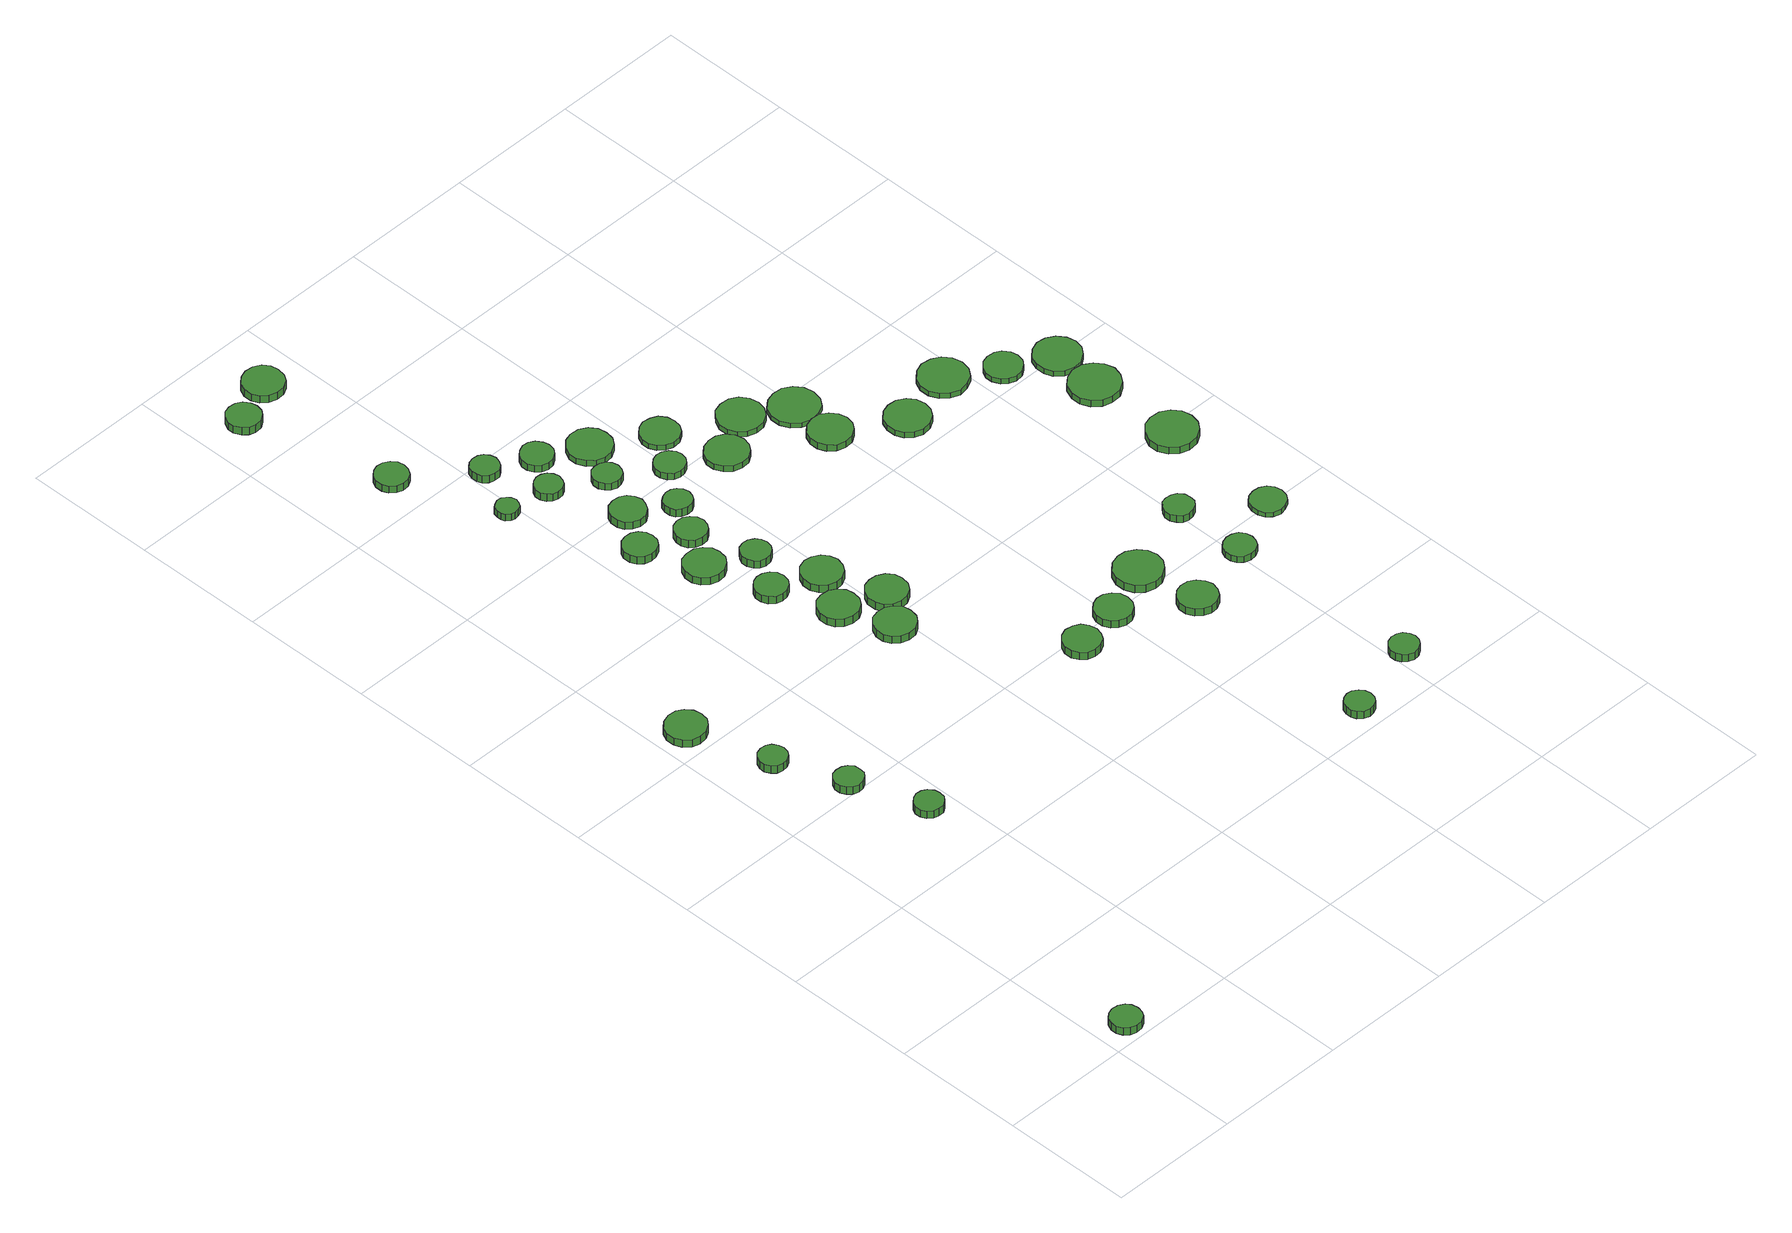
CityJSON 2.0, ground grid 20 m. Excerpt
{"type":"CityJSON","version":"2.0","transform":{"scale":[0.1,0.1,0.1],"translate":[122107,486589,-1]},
"CityObjects":{
"tree1":{"type":"SolitaryVegetationObject","attributes":{"function":"something"},"geometry":[{"type":"MultiSurface","lod":"1","boundaries":[[[0,1,2,3,4,5,6,7,8,9,10,11,12,13,14]],[[15,16,17,18,19,20,21,22,23,24,25,26,27,28,29]],[[0,29,28,1]],[[1,28,27,2]],[[2,27,26,3]],[[3,26,25,4]],[[4,25,24,5]],[[5,24,23,6]],[[6,23,22,7]],[[7,22,21,8]],[[8,21,20,9]],[[9,20,19,10]],[[10,19,18,11]],[[11,18,17,12]],[[12,17,16,13]],[[13,16,15,14]],[[14,15,29,0]]]}]},
"tree2":{"type":"SolitaryVegetationObject","attributes":{"function":"something"},"geometry":[{"type":"MultiSurface","lod":"1","boundaries":[[[30,31,32,33,34,35,36,37,38,39,40,41,42,43,44]],[[45,46,47,48,49,50,51,52,53,54,55,56,57,58,59]],[[30,59,58,31]],[[31,58,57,32]],[[32,57,56,33]],[[33,56,55,34]],[[34,55,54,35]],[[35,54,53,36]],[[36,53,52,37]],[[37,52,51,38]],[[38,51,50,39]],[[39,50,49,40]],[[40,49,48,41]],[[41,48,47,42]],[[42,47,46,43]],[[43,46,45,44]],[[44,45,59,30]]]}]},
"tree3":{"type":"SolitaryVegetationObject","attributes":{"function":"something"},"geometry":[{"type":"MultiSurface","lod":"1","boundaries":[[[60,61,62,63,64,65,66,67,68,69,70,71,72,73,74]],[[75,76,77,78,79,80,81,82,83,84,85,86,87,88,89]],[[60,89,88,61]],[[61,88,87,62]],[[62,87,86,63]],[[63,86,85,64]],[[64,85,84,65]],[[65,84,83,66]],[[66,83,82,67]],[[67,82,81,68]],[[68,81,80,69]],[[69,80,79,70]],[[70,79,78,71]],[[71,78,77,72]],[[72,77,76,73]],[[73,76,75,74]],[[74,75,89,60]]]}]},
"tree4":{"type":"SolitaryVegetationObject","attributes":{"function":"something"},"geometry":[{"type":"MultiSurface","lod":"1","boundaries":[[[90,91,92,93,94,95,96,97,98,99,100,101,102,103,104]],[[105,106,107,108,109,110,111,112,113,114,115,116,117,118,119]],[[90,119,118,91]],[[91,118,117,92]],[[92,117,116,93]],[[93,116,115,94]],[[94,115,114,95]],[[95,114,113,96]],[[96,113,112,97]],[[97,112,111,98]],[[98,111,110,99]],[[99,110,109,100]],[[100,109,108,101]],[[101,108,107,102]],[[102,107,106,103]],[[103,106,105,104]],[[104,105,119,90]]]}]},
"tree5":{"type":"SolitaryVegetationObject","attributes":{"function":"something"},"geometry":[{"type":"MultiSurface","lod":"1","boundaries":[[[120,121,122,123,124,125,126,127,128,129,130,131,132,133,134]],[[135,136,137,138,139,140,141,142,143,144,145,146,147,148,149]],[[120,149,148,121]],[[121,148,147,122]],[[122,147,146,123]],[[123,146,145,124]],[[124,145,144,125]],[[125,144,143,126]],[[126,143,142,127]],[[127,142,141,128]],[[128,141,140,129]],[[129,140,139,130]],[[130,139,138,131]],[[131,138,137,132]],[[132,137,136,133]],[[133,136,135,134]],[[134,135,149,120]]]}]},
"tree6":{"type":"SolitaryVegetationObject","attributes":{"function":"something"},"geometry":[{"type":"MultiSurface","lod":"1","boundaries":[[[150,151,152,153,154,155,156,157,158,159,160,161,162,163,164]],[[165,166,167,168,169,170,171,172,173,174,175,176,177,178,179]],[[150,179,178,151]],[[151,178,177,152]],[[152,177,176,153]],[[153,176,175,154]],[[154,175,174,155]],[[155,174,173,156]],[[156,173,172,157]],[[157,172,171,158]],[[158,171,170,159]],[[159,170,169,160]],[[160,169,168,161]],[[161,168,167,162]],[[162,167,166,163]],[[163,166,165,164]],[[164,165,179,150]]]}]},
"tree7":{"type":"SolitaryVegetationObject","attributes":{"function":"something"},"geometry":[{"type":"MultiSurface","lod":"1","boundaries":[[[180,181,182,183,184,185,186,187,188,189,190,191,192,193,194]],[[195,196,197,198,199,200,201,202,203,204,205,206,207,208,209]],[[180,209,208,181]],[[181,208,207,182]],[[182,207,206,183]],[[183,206,205,184]],[[184,205,204,185]],[[185,204,203,186]],[[186,203,202,187]],[[187,202,201,188]],[[188,201,200,189]],[[189,200,199,190]],[[190,199,198,191]],[[191,198,197,192]],[[192,197,196,193]],[[193,196,195,194]],[[194,195,209,180]]]}]},
"tree8":{"type":"SolitaryVegetationObject","attributes":{"function":"something"},"geometry":[{"type":"MultiSurface","lod":"1","boundaries":[[[210,211,212,213,214,215,216,217,218,219,220,221,222,223,224]],[[225,226,227,228,229,230,231,232,233,234,235,236,237,238,239]],[[210,239,238,211]],[[211,238,237,212]],[[212,237,236,213]],[[213,236,235,214]],[[214,235,234,215]],[[215,234,233,216]],[[216,233,232,217]],[[217,232,231,218]],[[218,231,230,219]],[[219,230,229,220]],[[220,229,228,221]],[[221,228,227,222]],[[222,227,226,223]],[[223,226,225,224]],[[224,225,239,210]]]}]},
"tree9":{"type":"SolitaryVegetationObject","attributes":{"function":"something"},"geometry":[{"type":"MultiSurface","lod":"1","boundaries":[[[240,241,242,243,244,245,246,247,248,249,250,251,252,253,254]],[[255,256,257,258,259,260,261,262,263,264,265,266,267,268,269]],[[240,269,268,241]],[[241,268,267,242]],[[242,267,266,243]],[[243,266,265,244]],[[244,265,264,245]],[[245,264,263,246]],[[246,263,262,247]],[[247,262,261,248]],[[248,261,260,249]],[[249,260,259,250]],[[250,259,258,251]],[[251,258,257,252]],[[252,257,256,253]],[[253,256,255,254]],[[254,255,269,240]]]}]},
"tree10":{"type":"SolitaryVegetationObject","attributes":{"function":"something"},"geometry":[{"type":"MultiSurface","lod":"1","boundaries":[[[270,271,272,273,274,275,276,277,278,279,280,281,282,283,284]],[[285,286,287,288,289,290,291,292,293,294,295,296,297,298,299]],[[270,299,298,271]],[[271,298,297,272]],[[272,297,296,273]],[[273,296,295,274]],[[274,295,294,275]],[[275,294,293,276]],[[276,293,292,277]],[[277,292,291,278]],[[278,291,290,279]],[[279,290,289,280]],[[280,289,288,281]],[[281,288,287,282]],[[282,287,286,283]],[[283,286,285,284]],[[284,285,299,270]]]}]},
"tree11":{"type":"SolitaryVegetationObject","attributes":{"function":"something"},"geometry":[{"type":"MultiSurface","lod":"1","boundaries":[[[300,301,302,303,304,305,306,307,308,309,310,311,312,313,314]],[[315,316,317,318,319,320,321,322,323,324,325,326,327,328,329]],[[300,329,328,301]],[[301,328,327,302]],[[302,327,326,303]],[[303,326,325,304]],[[304,325,324,305]],[[305,324,323,306]],[[306,323,322,307]],[[307,322,321,308]],[[308,321,320,309]],[[309,320,319,310]],[[310,319,318,311]],[[311,318,317,312]],[[312,317,316,313]],[[313,316,315,314]],[[314,315,329,300]]]}]},
"tree12":{"type":"SolitaryVegetationObject","attributes":{"function":"something"},"geometry":[{"type":"MultiSurface","lod":"1","boundaries":[[[330,331,332,333,334,335,336,337,338,339,340,341,342,343,344]],[[345,346,347,348,349,350,351,352,353,354,355,356,357,358,359]],[[330,359,358,331]],[[331,358,357,332]],[[332,357,356,333]],[[333,356,355,334]],[[334,355,354,335]],[[335,354,353,336]],[[336,353,352,337]],[[337,352,351,338]],[[338,351,350,339]],[[339,350,349,340]],[[340,349,348,341]],[[341,348,347,342]],[[342,347,346,343]],[[343,346,345,344]],[[344,345,359,330]]]}]},
"tree13":{"type":"SolitaryVegetationObject","attributes":{"function":"something"},"geometry":[{"type":"MultiSurface","lod":"1","boundaries":[[[360,361,362,363,364,365,366,367,368,369,370,371,372,373,374]],[[375,376,377,378,379,380,381,382,383,384,385,386,387,388,389]],[[360,389,388,361]],[[361,388,387,362]],[[362,387,386,363]],[[363,386,385,364]],[[364,385,384,365]],[[365,384,383,366]],[[366,383,382,367]],[[367,382,381,368]],[[368,381,380,369]],[[369,380,379,370]],[[370,379,378,371]],[[371,378,377,372]],[[372,377,376,373]],[[373,376,375,374]],[[374,375,389,360]]]}]},
"tree14":{"type":"SolitaryVegetationObject","attributes":{"function":"something"},"geometry":[{"type":"MultiSurface","lod":"1","boundaries":[[[390,391,392,393,394,395,396,397,398,399,400,401,402,403,404]],[[405,406,407,408,409,410,411,412,413,414,415,416,417,418,419]],[[390,419,418,391]],[[391,418,417,392]],[[392,417,416,393]],[[393,416,415,394]],[[394,415,414,395]],[[395,414,413,396]],[[396,413,412,397]],[[397,412,411,398]],[[398,411,410,399]],[[399,410,409,400]],[[400,409,408,401]],[[401,408,407,402]],[[402,407,406,403]],[[403,406,405,404]],[[404,405,419,390]]]}]},
"tree15":{"type":"SolitaryVegetationObject","attributes":{"function":"something"},"geometry":[{"type":"MultiSurface","lod":"1","boundaries":[[[420,421,422,423,424,425,426,427,428,429,430,431,432,433,434]],[[435,436,437,438,439,440,441,442,443,444,445,446,447,448,449]],[[420,449,448,421]],[[421,448,447,422]],[[422,447,446,423]],[[423,446,445,424]],[[424,445,444,425]],[[425,444,443,426]],[[426,443,442,427]],[[427,442,441,428]],[[428,441,440,429]],[[429,440,439,430]],[[430,439,438,431]],[[431,438,437,432]],[[432,437,436,433]],[[433,436,435,434]],[[434,435,449,420]]]}]},
"tree16":{"type":"SolitaryVegetationObject","attributes":{"function":"something"},"geometry":[{"type":"MultiSurface","lod":"1","boundaries":[[[450,451,452,453,454,455,456,457,458,459,460,461,462,463,464]],[[465,466,467,468,469,470,471,472,473,474,475,476,477,478,479]],[[450,479,478,451]],[[451,478,477,452]],[[452,477,476,453]],[[453,476,475,454]],[[454,475,474,455]],[[455,474,473,456]],[[456,473,472,457]],[[457,472,471,458]],[[458,471,470,459]],[[459,470,469,460]],[[460,469,468,461]],[[461,468,467,462]],[[462,467,466,463]],[[463,466,465,464]],[[464,465,479,450]]]}]},
"tree17":{"type":"SolitaryVegetationObject","attributes":{"function":"something"},"geometry":[{"type":"MultiSurface","lod":"1","boundaries":[[[480,481,482,483,484,485,486,487,488,489,490,491,492,493,494]],[[495,496,497,498,499,500,501,502,503,504,505,506,507,508,509]],[[480,509,508,481]],[[481,508,507,482]],[[482,507,506,483]],[[483,506,505,484]],[[484,505,504,485]],[[485,504,503,486]],[[486,503,502,487]],[[487,502,501,488]],[[488,501,500,489]],[[489,500,499,490]],[[490,499,498,491]],[[491,498,497,492]],[[492,497,496,493]],[[493,496,495,494]],[[494,495,509,480]]]}]},
"tree18":{"type":"SolitaryVegetationObject","attributes":{"function":"something"},"geometry":[{"type":"MultiSurface","lod":"1","boundaries":[[[510,511,512,513,514,515,516,517,518,519,520,521,522,523,524]],[[525,526,527,528,529,530,531,532,533,534,535,536,537,538,539]],[[510,539,538,511]],[[511,538,537,512]],[[512,537,536,513]],[[513,536,535,514]],[[514,535,534,515]],[[515,534,533,516]],[[516,533,532,517]],[[517,532,531,518]],[[518,531,530,519]],[[519,530,529,520]],[[520,529,528,521]],[[521,528,527,522]],[[522,527,526,523]],[[523,526,525,524]],[[524,525,539,510]]]}]},
"tree19":{"type":"SolitaryVegetationObject","attributes":{"function":"something"},"geometry":[{"type":"MultiSurface","lod":"1","boundaries":[[[540,541,542,543,544,545,546,547,548,549,550,551,552,553,554]],[[555,556,557,558,559,560,561,562,563,564,565,566,567,568,569]],[[540,569,568,541]],[[541,568,567,542]],[[542,567,566,543]],[[543,566,565,544]],[[544,565,564,545]],[[545,564,563,546]],[[546,563,562,547]],[[547,562,561,548]],[[548,561,560,549]],[[549,560,559,550]],[[550,559,558,551]],[[551,558,557,552]],[[552,557,556,553]],[[553,556,555,554]],[[554,555,569,540]]]}]},
"tree20":{"type":"SolitaryVegetationObject","attributes":{"function":"something"},"geometry":[{"type":"MultiSurface","lod":"1","boundaries":[[[570,571,572,573,574,575,576,577,578,579,580,581,582,583,584]],[[585,586,587,588,589,590,591,592,593,594,595,596,597,598,599]],[[570,599,598,571]],[[571,598,597,572]],[[572,597,596,573]],[[573,596,595,574]],[[574,595,594,575]],[[575,594,593,576]],[[576,593,592,577]],[[577,592,591,578]],[[578,591,590,579]],[[579,590,589,580]],[[580,589,588,581]],[[581,588,587,582]],[[582,587,586,583]],[[583,586,585,584]],[[584,585,599,570]]]}]},
"tree21":{"type":"SolitaryVegetationObject","attributes":{"function":"something"},"geometry":[{"type":"MultiSurface","lod":"1","boundaries":[[[600,601,602,603,604,605,606,607,608,609,610,611,612,613,614]],[[615,616,617,618,619,620,621,622,623,624,625,626,627,628,629]],[[600,629,628,601]],[[601,628,627,602]],[[602,627,626,603]],[[603,626,625,604]],[[604,625,624,605]],[[605,624,623,606]],[[606,623,622,607]],[[607,622,621,608]],[[608,621,620,609]],[[609,620,619,610]],[[610,619,618,611]],[[611,618,617,612]],[[612,617,616,613]],[[613,616,615,614]],[[614,615,629,600]]]}]},
"tree22":{"type":"SolitaryVegetationObject","attributes":{"function":"something"},"geometry":[{"type":"MultiSurface","lod":"1","boundaries":[[[630,631,632,633,634,635,636,637,638,639,640,641,642,643,644]],[[645,646,647,648,649,650,651,652,653,654,655,656,657,658,659]],[[630,659,658,631]],[[631,658,657,632]],[[632,657,656,633]],[[633,656,655,634]],[[634,655,654,635]],[[635,654,653,636]],[[636,653,652,637]],[[637,652,651,638]],[[638,651,650,639]],[[639,650,649,640]],[[640,649,648,641]],[[641,648,647,642]],[[642,647,646,643]],[[643,646,645,644]],[[644,645,659,630]]]}]},
"tree23":{"type":"SolitaryVegetationObject","attributes":{"function":"something"},"geometry":[{"type":"MultiSurface","lod":"1","boundaries":[[[660,661,662,663,664,665,666,667,668,669,670,671,672,673,674]],[[675,676,677,678,679,680,681,682,683,684,685,686,687,688,689]],[[660,689,688,661]],[[661,688,687,662]],[[662,687,686,663]],[[663,686,685,664]],[[664,685,684,665]],[[665,684,683,666]],[[666,683,682,667]],[[667,682,681,668]],[[668,681,680,669]],[[669,680,679,670]],[[670,679,678,671]],[[671,678,677,672]],[[672,677,676,673]],[[673,676,675,674]],[[674,675,689,660]]]}]},
"tree24":{"type":"SolitaryVegetationObject","attributes":{"function":"something"},"geometry":[{"type":"MultiSurface","lod":"1","boundaries":[[[690,691,692,693,694,695,696,697,698,699,700,701,702,703,704]],[[705,706,707,708,709,710,711,712,713,714,715,716,717,718,719]],[[690,719,718,691]],[[691,718,717,692]],[[692,717,716,693]],[[693,716,715,694]],[[694,715,714,695]],[[695,714,713,696]],[[696,713,712,697]],[[697,712,711,698]],[[698,711,710,699]],[[699,710,709,700]],[[700,709,708,701]],[[701,708,707,702]],[[702,707,706,703]],[[703,706,705,704]],[[704,705,719,690]]]}]},
"tree25":{"type":"SolitaryVegetationObject","attributes":{"function":"something"},"geometry":[{"type":"MultiSurface","lod":"1","boundaries":[[[720,721,722,723,724,725,726,727,728,729,730,731,732,733,734]],[[735,736,737,738,739,740,741,742,743,744,745,746,747,748,749]],[[720,749,748,721]],[[721,748,747,722]],[[722,747,746,723]],[[723,746,745,724]],[[724,745,744,725]],[[725,744,743,726]],[[726,743,742,727]],[[727,742,741,728]],[[728,741,740,729]],[[729,740,739,730]],[[730,739,738,731]],[[731,738,737,732]],[[732,737,736,733]],[[733,736,735,734]],[[734,735,749,720]]]}]},
"tree26":{"type":"SolitaryVegetationObject","attributes":{"function":"something"},"geometry":[{"type":"MultiSurface","lod":"1","boundaries":[[[750,751,752,753,754,755,756,757,758,759,760,761,762,763,764]],[[765,766,767,768,769,770,771,772,773,774,775,776,777,778,779]],[[750,779,778,751]],[[751,778,777,752]],[[752,777,776,753]],[[753,776,775,754]],[[754,775,774,755]],[[755,774,773,756]],[[756,773,772,757]],[[757,772,771,758]],[[758,771,770,759]],[[759,770,769,760]],[[760,769,768,761]],[[761,768,767,762]],[[762,767,766,763]],[[763,766,765,764]],[[764,765,779,750]]]}]},
"tree27":{"type":"SolitaryVegetationObject","attributes":{"function":"something"},"geometry":[{"type":"MultiSurface","lod":"1","boundaries":[[[780,781,782,783,784,785,786,787,788,789,790,791,792,793,794]],[[795,796,797,798,799,800,801,802,803,804,805,806,807,808,809]],[[780,809,808,781]],[[781,808,807,782]],[[782,807,806,783]],[[783,806,805,784]],[[784,805,804,785]],[[785,804,803,786]],[[786,803,802,787]],[[787,802,801,788]],[[788,801,800,789]],[[789,800,799,790]],[[790,799,798,791]],[[791,798,797,792]],[[792,797,796,793]],[[793,796,795,794]],[[794,795,809,780]]]}]},
"tree28":{"type":"SolitaryVegetationObject","attributes":{"function":"something"},"geometry":[{"type":"MultiSurface","lod":"1","boundaries":[[[810,811,812,813,814,815,816,817,818,819,820,821,822,823,824]],[[825,826,827,828,829,830,831,832,833,834,835,836,837,838,839]],[[810,839,838,811]],[[811,838,837,812]],[[812,837,836,813]],[[813,836,835,814]],[[814,835,834,815]],[[815,834,833,816]],[[816,833,832,817]],[[817,832,831,818]],[[818,831,830,819]],[[819,830,829,820]],[[820,829,828,821]],[[821,828,827,822]],[[822,827,826,823]],[[823,826,825,824]],[[824,825,839,810]]]}]},
"tree29":{"type":"SolitaryVegetationObject","attributes":{"function":"something"},"geometry":[{"type":"MultiSurface","lod":"1","boundaries":[[[840,841,842,843,844,845,846,847,848,849,850,851,852,853,854]],[[855,856,857,858,859,860,861,862,863,864,865,866,867,868,869]],[[840,869,868,841]],[[841,868,867,842]],[[842,867,866,843]],[[843,866,865,844]],[[844,865,864,845]],[[845,864,863,846]],[[846,863,862,847]],[[847,862,861,848]],[[848,861,860,849]],[[849,860,859,850]],[[850,859,858,851]],[[851,858,857,852]],[[852,857,856,853]],[[853,856,855,854]],[[854,855,869,840]]]}]},
"tree30":{"type":"SolitaryVegetationObject","attributes":{"function":"something"},"geometry":[{"type":"MultiSurface","lod":"1","boundaries":[[[870,871,872,873,874,875,876,877,878,879,880,881,882,883,884]],[[885,886,887,888,889,890,891,892,893,894,895,896,897,898,899]],[[870,899,898,871]],[[871,898,897,872]],[[872,897,896,873]],[[873,896,895,874]],[[874,895,894,875]],[[875,894,893,876]],[[876,893,892,877]],[[877,892,891,878]],[[878,891,890,879]],[[879,890,889,880]],[[880,889,888,881]],[[881,888,887,882]],[[882,887,886,883]],[[883,886,885,884]],[[884,885,899,870]]]}]},
"tree31":{"type":"SolitaryVegetationObject","attributes":{"function":"something"},"geometry":[{"type":"MultiSurface","lod":"1","boundaries":[[[900,901,902,903,904,905,906,907,908,909,910,911,912,913,914]],[[915,916,917,918,919,920,921,922,923,924,925,926,927,928,929]],[[900,929,928,901]],[[901,928,927,902]],[[902,927,926,903]],[[903,926,925,904]],[[904,925,924,905]],[[905,924,923,906]],[[906,923,922,907]],[[907,922,921,908]],[[908,921,920,909]],[[909,920,919,910]],[[910,919,918,911]],[[911,918,917,912]],[[912,917,916,913]],[[913,916,915,914]],[[914,915,929,900]]]}]},
"tree32":{"type":"SolitaryVegetationObject","attributes":{"function":"something"},"geometry":[{"type":"MultiSurface","lod":"1","boundaries":[[[930,931,932,933,934,935,936,937,938,939,940,941,942,943,944]],[[945,946,947,948,949,950,951,952,953,954,955,956,957,958,959]],[[930,959,958,931]],[[931,958,957,932]],[[932,957,956,933]],[[933,956,955,934]],[[934,955,954,935]],[[935,954,953,936]],[[936,953,952,937]],[[937,952,951,938]],[[938,951,950,939]],[[939,950,949,940]],[[940,949,948,941]],[[941,948,947,942]],[[942,947,946,943]],[[943,946,945,944]],[[944,945,959,930]]]}]},
"tree33":{"type":"SolitaryVegetationObject","attributes":{"function":"something"},"geometry":[{"type":"MultiSurface","lod":"1","boundaries":[[[960,961,962,963,964,965,966,967,968,969,970,971,972,973,974]],[[975,976,977,978,979,980,981,982,983,984,985,986,987,988,989]],[[960,989,988,961]],[[961,988,987,962]],[[962,987,986,963]],[[963,986,985,964]],[[964,985,984,965]],[[965,984,983,966]],[[966,983,982,967]],[[967,982,981,968]],[[968,981,980,969]],[[969,980,979,970]],[[970,979,978,971]],[[971,978,977,972]],[[972,977,976,973]],[[973,976,975,974]],[[974,975,989,960]]]}]},
"tree34":{"type":"SolitaryVegetationObject","attributes":{"function":"something"},"geometry":[{"type":"MultiSurface","lod":"1","boundaries":[[[990,991,992,993,994,995,996,997,998,999,1000,1001,1002,1003,1004]],[[1005,1006,1007,1008,1009,1010,1011,1012,1013,1014,1015,1016,1017,1018,1019]],[[990,1019,1018,991]],[[991,1018,1017,992]],[[992,1017,1016,993]],[[993,1016,1015,994]],[[994,1015,1014,995]],[[995,1014,1013,996]],[[996,1013,1012,997]],[[997,1012,1011,998]],[[998,1011,1010,999]],[[999,1010,1009,1000]],[[1000,1009,1008,1001]],[[1001,1008,1007,1002]],[[1002,1007,1006,1003]],[[1003,1006,1005,1004]],[[1004,1005,1019,990]]]}]},
"tree35":{"type":"SolitaryVegetationObject","attributes":{"function":"something"},"geometry":[{"type":"MultiSurface","lod":"1","boundaries":[[[1020,1021,1022,1023,1024,1025,1026,1027,1028,1029,1030,1031,1032,1033,1034]],[[1035,1036,1037,1038,1039,1040,1041,1042,1043,1044,1045,1046,1047,1048,1049]],[[1020,1049,1048,1021]],[[1021,1048,1047,1022]],[[1022,1047,1046,1023]],[[1023,1046,1045,1024]],[[1024,1045,1044,1025]],[[1025,1044,1043,1026]],[[1026,1043,1042,1027]],[[1027,1042,1041,1028]],[[1028,1041,1040,1029]],[[1029,1040,1039,1030]],[[1030,1039,1038,1031]],[[1031,1038,1037,1032]],[[1032,1037,1036,1033]],[[1033,1036,1035,1034]],[[1034,1035,1049,1020]]]}]},
"tree36":{"type":"SolitaryVegetationObject","attributes":{"function":"something"},"geometry":[{"type":"MultiSurface","lod":"1","boundaries":[[[1050,1051,1052,1053,1054,1055,1056,1057,1058,1059,1060,1061,1062,1063,1064]],[[1065,1066,1067,1068,1069,1070,1071,1072,1073,1074,1075,1076,1077,1078,1079]],[[1050,1079,1078,1051]],[[1051,1078,1077,1052]],[[1052,1077,1076,1053]],[[1053,1076,1075,1054]],[[1054,1075,1074,1055]],[[1055,1074,1073,1056]],[[1056,1073,1072,1057]],[[1057,1072,1071,1058]],[[1058,1071,1070,1059]],[[1059,1070,1069,1060]],[[1060,1069,1068,1061]],[[1061,1068,1067,1062]],[[1062,1067,1066,1063]],[[1063,1066,1065,1064]],[[1064,1065,1079,1050]]]}]},
"tree37":{"type":"SolitaryVegetationObject","attributes":{"function":"something"},"geometry":[{"type":"MultiSurface","lod":"1","boundaries":[[[1080,1081,1082,1083,1084,1085,1086,1087,1088,1089,1090,1091,1092,1093,1094]],[[1095,1096,1097,1098,1099,1100,1101,1102,1103,1104,1105,1106,1107,1108,1109]],[[1080,1109,1108,1081]],[[1081,1108,1107,1082]],[[1082,1107,1106,1083]],[[1083,1106,1105,1084]],[[1084,1105,1104,1085]],[[1085,1104,1103,1086]],[[1086,1103,1102,1087]],[[1087,1102,1101,1088]],[[1088,1101,1100,1089]],[[1089,1100,1099,1090]],[[1090,1099,1098,1091]],[[1091,1098,1097,1092]],[[1092,1097,1096,1093]],[[1093,1096,1095,1094]],[[1094,1095,1109,1080]]]}]},
"tree38":{"type":"SolitaryVegetationObject","attributes":{"function":"something"},"geometry":[{"type":"MultiSurface","lod":"1","boundaries":[[[1110,1111,1112,1113,1114,1115,1116,1117,1118,1119,1120,1121,1122,1123,1124]],[[1125,1126,1127,1128,1129,1130,1131,1132,1133,1134,1135,1136,1137,1138,1139]],[[1110,1139,1138,1111]],[[1111,1138,1137,1112]],[[1112,1137,1136,1113]],[[1113,1136,1135,1114]],[[1114,1135,1134,1115]],[[1115,1134,1133,1116]],[[1116,1133,1132,1117]],[[1117,1132,1131,1118]],[[1118,1131,1130,1119]],[[1119,1130,1129,1120]],[[1120,1129,1128,1121]],[[1121,1128,1127,1122]],[[1122,1127,1126,1123]],[[1123,1126,1125,1124]],[[1124,1125,1139,1110]]]}]},
"tree39":{"type":"SolitaryVegetationObject","attributes":{"function":"something"},"geometry":[{"type":"MultiSurface","lod":"1","boundaries":[[[1140,1141,1142,1143,1144,1145,1146,1147,1148,1149,1150,1151,1152,1153,1154]],[[1155,1156,1157,1158,1159,1160,1161,1162,1163,1164,1165,1166,1167,1168,1169]],[[1140,1169,1168,1141]],[[1141,1168,1167,1142]],[[1142,1167,1166,1143]],[[1143,1166,1165,1144]],[[1144,1165,1164,1145]],[[1145,1164,1163,1146]],[[1146,1163,1162,1147]],[[1147,1162,1161,1148]],[[1148,1161,1160,1149]],[[1149,1160,1159,1150]],[[1150,1159,1158,1151]],[[1151,1158,1157,1152]],[[1152,1157,1156,1153]],[[1153,1156,1155,1154]],[[1154,1155,1169,1140]]]}]},
"tree40":{"type":"SolitaryVegetationObject","attributes":{"function":"something"},"geometry":[{"type":"MultiSurface","lod":"1","boundaries":[[[1170,1171,1172,1173,1174,1175,1176,1177,1178,1179,1180,1181,1182,1183,1184]],[[1185,1186,1187,1188,1189,1190,1191,1192,1193,1194,1195,1196,1197,1198,1199]],[[1170,1199,1198,1171]],[[1171,1198,1197,1172]],[[1172,1197,1196,1173]],[[1173,1196,1195,1174]],[[1174,1195,1194,1175]],[[1175,1194,1193,1176]],[[1176,1193,1192,1177]],[[1177,1192,1191,1178]],[[1178,1191,1190,1179]],[[1179,1190,1189,1180]],[[1180,1189,1188,1181]],[[1181,1188,1187,1182]],[[1182,1187,1186,1183]],[[1183,1186,1185,1184]],[[1184,1185,1199,1170]]]}]},
"tree41":{"type":"SolitaryVegetationObject","attributes":{"function":"something"},"geometry":[{"type":"MultiSurface","lod":"1","boundaries":[[[1200,1201,1202,1203,1204,1205,1206,1207,1208,1209,1210,1211,1212,1213,1214]],[[1215,1216,1217,1218,1219,1220,1221,1222,1223,1224,1225,1226,1227,1228,1229]],[[1200,1229,1228,1201]],[[1201,1228,1227,1202]],[[1202,1227,1226,1203]],[[1203,1226,1225,1204]],[[1204,1225,1224,1205]],[[1205,1224,1223,1206]],[[1206,1223,1222,1207]],[[1207,1222,1221,1208]],[[1208,1221,1220,1209]],[[1209,1220,1219,1210]],[[1210,1219,1218,1211]],[[1211,1218,1217,1212]],[[1212,1217,1216,1213]],[[1213,1216,1215,1214]],[[1214,1215,1229,1200]]]}]},
"tree42":{"type":"SolitaryVegetationObject","attributes":{"function":"something"},"geometry":[{"type":"MultiSurface","lod":"1","boundaries":[[[1230,1231,1232,1233,1234,1235,1236,1237,1238,1239,1240,1241,1242,1243,1244]],[[1245,1246,1247,1248,1249,1250,1251,1252,1253,1254,1255,1256,1257,1258,1259]],[[1230,1259,1258,1231]],[[1231,1258,1257,1232]],[[1232,1257,1256,1233]],[[1233,1256,1255,1234]],[[1234,1255,1254,1235]],[[1235,1254,1253,1236]],[[1236,1253,1252,1237]],[[1237,1252,1251,1238]],[[1238,1251,1250,1239]],[[1239,1250,1249,1240]],[[1240,1249,1248,1241]],[[1241,1248,1247,1242]],[[1242,1247,1246,1243]],[[1243,1246,1245,1244]],[[1244,1245,1259,1230]]]}]},
"tree43":{"type":"SolitaryVegetationObject","attributes":{"function":"something"},"geometry":[{"type":"MultiSurface","lod":"1","boundaries":[[[1260,1261,1262,1263,1264,1265,1266,1267,1268,1269,1270,1271,1272,1273,1274]],[[1275,1276,1277,1278,1279,1280,1281,1282,1283,1284,1285,1286,1287,1288,1289]],[[1260,1289,1288,1261]],[[1261,1288,1287,1262]],[[1262,1287,1286,1263]],[[1263,1286,1285,1264]],[[1264,1285,1284,1265]],[[1265,1284,1283,1266]],[[1266,1283,1282,1267]],[[1267,1282,1281,1268]],[[1268,1281,1280,1269]],[[1269,1280,1279,1270]],[[1270,1279,1278,1271]],[[1271,1278,1277,1272]],[[1272,1277,1276,1273]],[[1273,1276,1275,1274]],[[1274,1275,1289,1260]]]}]},
"tree44":{"type":"SolitaryVegetationObject","attributes":{"function":"something"},"geometry":[{"type":"MultiSurface","lod":"1","boundaries":[[[1290,1291,1292,1293,1294,1295,1296,1297,1298,1299,1300,1301,1302,1303,1304]],[[1305,1306,1307,1308,1309,1310,1311,1312,1313,1314,1315,1316,1317,1318,1319]],[[1290,1319,1318,1291]],[[1291,1318,1317,1292]],[[1292,1317,1316,1293]],[[1293,1316,1315,1294]],[[1294,1315,1314,1295]],[[1295,1314,1313,1296]],[[1296,1313,1312,1297]],[[1297,1312,1311,1298]],[[1298,1311,1310,1299]],[[1299,1310,1309,1300]],[[1300,1309,1308,1301]],[[1301,1308,1307,1302]],[[1302,1307,1306,1303]],[[1303,1306,1305,1304]],[[1304,1305,1319,1290]]]}]},
"tree45":{"type":"SolitaryVegetationObject","attributes":{"function":"something"},"geometry":[{"type":"MultiSurface","lod":"1","boundaries":[[[1320,1321,1322,1323,1324,1325,1326,1327,1328,1329,1330,1331,1332,1333,1334]],[[1335,1336,1337,1338,1339,1340,1341,1342,1343,1344,1345,1346,1347,1348,1349]],[[1320,1349,1348,1321]],[[1321,1348,1347,1322]],[[1322,1347,1346,1323]],[[1323,1346,1345,1324]],[[1324,1345,1344,1325]],[[1325,1344,1343,1326]],[[1326,1343,1342,1327]],[[1327,1342,1341,1328]],[[1328,1341,1340,1329]],[[1329,1340,1339,1330]],[[1330,1339,1338,1331]],[[1331,1338,1337,1332]],[[1332,1337,1336,1333]],[[1333,1336,1335,1334]],[[1334,1335,1349,1320]]]}]},
"tree46":{"type":"SolitaryVegetationObject","attributes":{"function":"something"},"geometry":[{"type":"MultiSurface","lod":"1","boundaries":[[[1350,1351,1352,1353,1354,1355,1356,1357,1358,1359,1360,1361,1362,1363,1364]],[[1365,1366,1367,1368,1369,1370,1371,1372,1373,1374,1375,1376,1377,1378,1379]],[[1350,1379,1378,1351]],[[1351,1378,1377,1352]],[[1352,1377,1376,1353]],[[1353,1376,1375,1354]],[[1354,1375,1374,1355]],[[1355,1374,1373,1356]],[[1356,1373,1372,1357]],[[1357,1372,1371,1358]],[[1358,1371,1370,1359]],[[1359,1370,1369,1360]],[[1360,1369,1368,1361]],[[1361,1368,1367,1362]],[[1362,1367,1366,1363]],[[1363,1366,1365,1364]],[[1364,1365,1379,1350]]]}]}
},
"vertices":[
[70,32,18],[68,42,18],[63,49,18],[54,54,18],[44,55,18],[35,52,18],[28,46,18],[24,37,18],[24,27,18],[28,18,18],[35,12,18],[44,9,18],[54,10,18],[63,15,18],[68,22,18],[68,22,5],[63,15,5],[54,10,5],[44,9,5],[35,12,5],[28,18,5],[24,27,5],[24,37,5],[28,46,5],[35,52,5],[44,55,5],[54,54,5],[63,49,5],[68,42,5],[70,32,5],
[69,835,27],[67,848,27],[59,858,27],[49,864,27],[36,865,27],[24,861,27],[15,853,27],[10,842,27],[10,829,27],[15,818,27],[24,809,27],[36,806,27],[49,807,27],[59,813,27],[67,823,27],[67,823,14],[59,813,14],[49,807,14],[36,806,14],[24,809,14],[15,818,14],[10,829,14],[10,842,14],[15,853,14],[24,861,14],[36,865,14],[49,864,14],[59,858,14],[67,848,14],[69,835,14],
[99,713,26],[97,721,26],[92,729,26],[85,733,26],[76,734,26],[67,731,26],[61,725,26],[57,717,26],[57,708,26],[61,700,26],[67,694,26],[76,692,26],[85,693,26],[92,697,26],[97,704,26],[97,704,13],[92,697,13],[85,693,13],[76,692,13],[67,694,13],[61,700,13],[57,708,13],[57,717,13],[61,725,13],[67,731,13],[76,734,13],[85,733,13],[92,729,13],[97,721,13],[99,713,13],
[137,610,29],[136,619,29],[130,626,29],[123,630,29],[114,631,29],[105,629,29],[99,623,29],[95,615,29],[95,606,29],[99,598,29],[105,592,29],[114,589,29],[123,590,29],[130,594,29],[136,601,29],[136,601,16],[130,594,16],[123,590,16],[114,589,16],[105,592,16],[99,598,16],[95,606,16],[95,615,16],[99,623,16],[105,629,16],[114,631,16],[123,630,16],[130,626,16],[136,619,16],[137,610,16],
[175,500,32],[174,508,32],[168,516,32],[161,520,32],[152,521,32],[144,518,32],[137,512,32],[133,504,32],[133,495,32],[137,487,32],[144,481,32],[152,479,32],[161,479,32],[168,484,32],[174,491,32],[174,491,19],[168,484,19],[161,479,19],[152,479,19],[144,481,19],[137,487,19],[133,495,19],[133,504,19],[137,512,19],[144,518,19],[152,521,19],[161,520,19],[168,516,19],[174,508,19],[175,500,19],
[141,1454,27],[139,1464,27],[133,1472,27],[124,1477,27],[114,1478,27],[105,1475,27],[97,1468,27],[93,1459,27],[93,1448,27],[97,1439,27],[105,1432,27],[114,1429,27],[124,1430,27],[133,1435,27],[139,1444,27],[139,1444,15],[133,1435,15],[124,1430,15],[114,1429,15],[105,1432,15],[97,1439,15],[93,1448,15],[93,1459,15],[97,1468,15],[105,1475,15],[114,1478,15],[124,1477,15],[133,1472,15],[139,1464,15],[141,1454,15],
[87,1672,28],[85,1682,28],[79,1691,28],[70,1696,28],[59,1697,28],[49,1694,28],[42,1687,28],[37,1677,28],[37,1667,28],[42,1657,28],[49,1650,28],[59,1647,28],[70,1648,28],[79,1654,28],[85,1662,28],[85,1662,15],[79,1654,15],[70,1648,15],[59,1647,15],[49,1650,15],[42,1657,15],[37,1667,15],[37,1677,15],[42,1687,15],[49,1694,15],[59,1697,15],[70,1696,15],[79,1691,15],[85,1682,15],[87,1672,15],
[197,1302,26],[195,1309,26],[191,1314,26],[185,1318,26],[178,1319,26],[172,1316,26],[166,1312,26],[164,1305,26],[164,1298,26],[166,1292,26],[172,1287,26],[178,1285,26],[185,1286,26],[191,1289,26],[195,1295,26],[195,1295,14],[191,1289,14],[185,1286,14],[178,1285,14],[172,1287,14],[166,1292,14],[164,1298,14],[164,1305,14],[166,1312,14],[172,1316,14],[178,1319,14],[185,1318,14],[191,1314,14],[195,1309,14],[197,1302,14],
[273,1124,26],[271,1134,26],[265,1143,26],[256,1148,26],[246,1149,26],[236,1146,26],[228,1139,26],[224,1130,26],[224,1119,26],[228,1110,26],[236,1103,26],[246,1100,26],[256,1101,26],[265,1106,26],[271,1114,26],[271,1114,13],[265,1106,13],[256,1101,13],[246,1100,13],[236,1103,13],[228,1110,13],[224,1119,13],[224,1130,13],[228,1139,13],[236,1146,13],[246,1149,13],[256,1148,13],[265,1143,13],[271,1134,13],[273,1124,13],
[312,1039,26],[310,1051,26],[302,1061,26],[292,1067,26],[279,1068,26],[267,1065,26],[258,1056,26],[253,1045,26],[253,1032,26],[258,1021,26],[267,1013,26],[279,1009,26],[292,1010,26],[302,1016,26],[310,1026,26],[310,1026,13],[302,1016,13],[292,1010,13],[279,1009,13],[267,1013,13],[258,1021,13],[253,1032,13],[253,1045,13],[258,1056,13],[267,1065,13],[279,1068,13],[292,1067,13],[302,1061,13],[310,1051,13],[312,1039,13],
[338,946,26],[336,956,26],[330,964,26],[321,969,26],[311,970,26],[302,967,26],[294,960,26],[290,951,26],[290,941,26],[294,932,26],[302,925,26],[311,922,26],[321,923,26],[330,928,26],[336,936,26],[336,936,13],[330,928,13],[321,923,13],[311,922,13],[302,925,13],[294,932,13],[290,941,13],[290,951,13],[294,960,13],[302,967,13],[311,970,13],[321,969,13],[330,964,13],[336,956,13],[338,946,13],
[377,855,27],[375,867,27],[367,877,27],[357,883,27],[344,884,27],[332,881,27],[323,872,27],[318,861,27],[318,848,27],[323,837,27],[332,829,27],[344,825,27],[357,826,27],[367,832,27],[375,842,27],[375,842,14],[367,832,14],[357,826,14],[344,825,14],[332,829,14],[323,837,14],[318,848,14],[318,861,14],[323,872,14],[332,881,14],[344,884,14],[357,883,14],[367,877,14],[375,867,14],[377,855,14],
[405,778,28],[403,790,28],[395,800,28],[385,806,28],[372,807,28],[360,804,28],[351,795,28],[346,784,28],[346,771,28],[351,760,28],[360,752,28],[372,748,28],[385,749,28],[395,755,28],[403,765,28],[403,765,15],[395,755,15],[385,749,15],[372,748,15],[360,752,15],[351,760,15],[346,771,15],[346,784,15],[351,795,15],[360,804,15],[372,807,15],[385,806,15],[395,800,15],[403,790,15],[405,778,15],
[238,1379,24],[236,1388,24],[231,1395,24],[224,1399,24],[215,1400,24],[207,1398,24],[200,1392,24],[197,1384,24],[197,1375,24],[200,1367,24],[207,1361,24],[215,1359,24],[224,1359,24],[231,1364,24],[236,1371,24],[236,1371,11],[231,1364,11],[224,1359,11],[215,1359,11],[207,1361,11],[200,1367,11],[197,1375,11],[197,1384,11],[200,1392,11],[207,1398,11],[215,1400,11],[224,1399,11],[231,1395,11],[236,1388,11],[238,1379,11],
[270,1294,25],[268,1302,25],[263,1309,25],[256,1313,25],[247,1314,25],[239,1311,25],[233,1306,25],[229,1298,25],[229,1289,25],[233,1281,25],[239,1276,25],[247,1273,25],[256,1274,25],[263,1278,25],[268,1285,25],[268,1285,12],[263,1278,12],[256,1274,12],[247,1273,12],[239,1276,12],[233,1281,12],[229,1289,12],[229,1298,12],[233,1306,12],[239,1311,12],[247,1314,12],[256,1313,12],[263,1309,12],[268,1302,12],[270,1294,12],
[157,1701,28],[155,1713,28],[148,1723,28],[137,1729,28],[124,1730,28],[112,1726,28],[103,1718,28],[98,1707,28],[98,1694,28],[103,1683,28],[112,1675,28],[124,1671,28],[137,1672,28],[148,1678,28],[155,1688,28],[155,1688,15],[148,1678,15],[137,1672,15],[124,1671,15],[112,1675,15],[103,1683,15],[98,1694,15],[98,1707,15],[103,1718,15],[112,1726,15],[124,1730,15],[137,1729,15],[148,1723,15],[155,1713,15],[157,1701,15],
[314,1184,25],[311,1195,25],[305,1204,25],[296,1209,25],[285,1210,25],[274,1207,25],[266,1200,25],[262,1190,25],[262,1179,25],[266,1169,25],[274,1162,25],[285,1158,25],[296,1159,25],[305,1165,25],[311,1174,25],[311,1174,12],[305,1165,12],[296,1159,12],[285,1158,12],[274,1162,12],[266,1169,12],[262,1179,12],[262,1190,12],[266,1200,12],[274,1207,12],[285,1210,12],[296,1209,12],[305,1204,12],[311,1195,12],[314,1184,12],
[342,1098,25],[340,1108,25],[334,1116,25],[326,1121,25],[316,1122,25],[306,1119,25],[299,1112,25],[295,1103,25],[295,1093,25],[299,1084,25],[306,1078,25],[316,1075,25],[326,1076,25],[334,1081,25],[340,1089,25],[340,1089,12],[334,1081,12],[326,1076,12],[316,1075,12],[306,1078,12],[299,1084,12],[295,1093,12],[295,1103,12],[299,1112,12],[306,1119,12],[316,1122,12],[326,1121,12],[334,1116,12],[340,1108,12],[342,1098,12],
[370,1008,25],[368,1017,25],[363,1024,25],[355,1029,25],[346,1030,25],[337,1027,25],[331,1021,25],[327,1013,25],[327,1004,25],[331,995,25],[337,989,25],[346,986,25],[355,987,25],[363,992,25],[368,999,25],[368,999,12],[363,992,12],[355,987,12],[346,986,12],[337,989,12],[331,995,12],[327,1004,12],[327,1013,12],[331,1021,12],[337,1027,12],[346,1030,12],[355,1029,12],[363,1024,12],[368,1017,12],[370,1008,12],
[411,918,25],[408,930,25],[401,940,25],[390,946,25],[378,948,25],[366,944,25],[357,935,25],[352,924,25],[352,911,25],[357,900,25],[366,892,25],[378,888,25],[390,889,25],[401,895,25],[408,906,25],[408,906,12],[401,895,12],[390,889,12],[378,888,12],[366,892,12],[357,900,12],[352,911,12],[352,924,12],[357,935,12],[366,944,12],[378,948,12],[390,946,12],[401,940,12],[408,930,12],[411,918,12],
[443,830,27],[441,842,27],[433,852,27],[422,858,27],[410,859,27],[398,856,27],[389,847,27],[384,836,27],[384,823,27],[389,812,27],[398,804,27],[410,800,27],[422,801,27],[433,807,27],[441,817,27],[441,817,14],[433,807,14],[422,801,14],[410,800,14],[398,804,14],[389,812,14],[384,823,14],[384,836,14],[389,847,14],[398,856,14],[410,859,14],[422,858,14],[433,852,14],[441,842,14],[443,830,14],
[306,1347,23],[304,1356,23],[298,1365,23],[290,1370,23],[280,1371,23],[270,1367,23],[263,1361,23],[259,1352,23],[259,1342,23],[263,1333,23],[270,1326,23],[280,1323,23],[290,1324,23],[298,1329,23],[304,1337,23],[304,1337,11],[298,1329,11],[290,1324,11],[280,1323,11],[270,1326,11],[263,1333,11],[259,1342,11],[259,1352,11],[263,1361,11],[270,1367,11],[280,1371,11],[290,1370,11],[298,1365,11],[304,1356,11],[306,1347,11],
[368,1150,25],[366,1159,25],[361,1166,25],[354,1170,25],[345,1171,25],[337,1168,25],[330,1163,25],[327,1155,25],[327,1146,25],[330,1138,25],[337,1133,25],[345,1130,25],[354,1131,25],[361,1135,25],[366,1142,25],[366,1142,12],[361,1135,12],[354,1131,12],[345,1130,12],[337,1133,12],[330,1138,12],[327,1146,12],[327,1155,12],[330,1163,12],[337,1168,12],[345,1171,12],[354,1170,12],[361,1166,12],[366,1159,12],[368,1150,12],
[549,575,31],[546,586,31],[540,596,31],[530,601,31],[518,603,31],[507,599,31],[499,591,31],[494,581,31],[494,569,31],[499,559,31],[507,551,31],[518,548,31],[530,549,31],[540,555,31],[546,564,31],[546,564,18],[540,555,18],[530,549,18],[518,548,18],[507,551,18],[499,559,18],[494,569,18],[494,581,18],[499,591,18],[507,599,18],[518,603,18],[530,601,18],[540,596,18],[546,586,18],[549,575,18],
[341,1254,23],[339,1263,23],[334,1270,23],[326,1274,23],[318,1275,23],[309,1273,23],[303,1267,23],[299,1259,23],[299,1250,23],[303,1242,23],[309,1236,23],[318,1233,23],[326,1234,23],[334,1238,23],[339,1246,23],[339,1246,11],[334,1238,11],[326,1234,11],[318,1233,11],[309,1236,11],[303,1242,11],[299,1250,11],[299,1259,11],[303,1267,11],[309,1273,11],[318,1275,11],[326,1274,11],[334,1270,11],[339,1263,11],[341,1254,11],
[377,1311,21],[375,1324,21],[367,1335,21],[355,1342,21],[341,1343,21],[329,1339,21],[319,1330,21],[313,1317,21],[313,1304,21],[319,1292,21],[329,1283,21],[341,1278,21],[355,1280,21],[367,1287,21],[375,1298,21],[375,1298,11],[367,1287,11],[355,1280,11],[341,1278,11],[329,1283,11],[319,1292,11],[313,1304,11],[313,1317,11],[319,1330,11],[329,1339,11],[341,1343,11],[355,1342,11],[367,1335,11],[375,1324,11],[377,1311,11],
[416,1210,22],[414,1219,22],[408,1227,22],[400,1232,22],[391,1233,22],[382,1230,22],[375,1224,22],[371,1215,22],[371,1206,22],[375,1197,22],[382,1191,22],[391,1188,22],[400,1189,22],[408,1193,22],[414,1201,22],[414,1201,11],[408,1193,11],[400,1189,11],[391,1188,11],[382,1191,11],[375,1197,11],[371,1206,11],[371,1215,11],[375,1224,11],[382,1230,11],[391,1233,11],[400,1232,11],[408,1227,11],[414,1219,11],[416,1210,11],
[713,230,29],[711,239,29],[706,246,29],[698,251,29],[690,252,29],[681,249,29],[674,243,29],[671,235,29],[671,226,29],[674,218,29],[681,212,29],[690,209,29],[698,210,29],[706,214,29],[711,221,29],[711,221,16],[706,214,16],[698,210,16],[690,209,16],[681,212,16],[674,218,16],[671,226,16],[671,235,16],[674,243,16],[681,249,16],[690,252,16],[698,251,16],[706,246,16],[711,239,16],[713,230,16],
[624,591,27],[622,603,27],[615,612,27],[605,618,27],[594,619,27],[583,615,27],[575,608,27],[570,597,27],[570,586,27],[575,575,27],[583,568,27],[594,564,27],[605,565,27],[615,571,27],[622,580,27],[622,580,14],[615,571,14],[605,565,14],[594,564,14],[583,568,14],[575,575,14],[570,586,14],[570,597,14],[575,608,14],[583,615,14],[594,619,14],[605,618,14],[615,612,14],[622,603,14],[624,591,14],
[457,1263,20],[455,1275,20],[448,1285,20],[438,1290,20],[426,1292,20],[415,1288,20],[406,1280,20],[401,1269,20],[401,1258,20],[406,1247,20],[415,1239,20],[426,1235,20],[438,1236,20],[448,1242,20],[455,1252,20],[455,1252,11],[448,1242,11],[438,1236,11],[426,1235,11],[415,1239,11],[406,1247,11],[401,1258,11],[401,1269,11],[406,1280,11],[415,1288,11],[426,1292,11],[438,1290,11],[448,1285,11],[455,1275,11],[457,1263,11],
[495,1173,21],[492,1186,21],[484,1197,21],[473,1203,21],[460,1204,21],[447,1200,21],[438,1192,21],[432,1180,21],[432,1167,21],[438,1155,21],[447,1146,21],[460,1142,21],[473,1143,21],[484,1150,21],[492,1160,21],[492,1160,11],[484,1150,11],[473,1143,11],[460,1142,11],[447,1146,11],[438,1155,11],[432,1167,11],[432,1180,11],[438,1192,11],[447,1200,11],[460,1204,11],[473,1203,11],[484,1197,11],[492,1186,11],[495,1173,11],
[724,532,23],[721,543,23],[714,553,23],[704,559,23],[692,560,23],[681,557,23],[672,549,23],[667,538,23],[667,526,23],[672,515,23],[681,507,23],[692,503,23],[704,504,23],[714,510,23],[721,520,23],[721,520,10],[714,510,10],[704,504,10],[692,503,10],[681,507,10],[672,515,10],[667,526,10],[667,538,10],[672,549,10],[681,557,10],[692,560,10],[704,559,10],[714,553,10],[721,543,10],[724,532,10],
[711,622,26],[708,636,26],[699,648,26],[686,656,26],[672,657,26],[658,653,26],[647,643,26],[641,629,26],[641,615,26],[647,601,26],[658,591,26],[672,587,26],[686,588,26],[699,596,26],[708,608,26],[708,608,13],[699,596,13],[686,588,13],[672,587,13],[658,591,13],[647,601,13],[641,615,13],[641,629,13],[647,643,13],[658,653,13],[672,657,13],[686,656,13],[699,648,13],[708,636,13],[711,622,13],
[560,1209,20],[557,1223,20],[549,1235,20],[537,1242,20],[522,1243,20],[509,1239,20],[499,1229,20],[493,1216,20],[493,1202,20],[499,1189,20],[509,1180,20],[522,1176,20],[537,1177,20],[549,1184,20],[557,1196,20],[557,1196,11],[549,1184,11],[537,1177,11],[522,1176,11],[509,1180,11],[499,1189,11],[493,1202,11],[493,1216,11],[499,1229,11],[509,1239,11],[522,1243,11],[537,1242,11],[549,1235,11],[557,1223,11],[560,1209,11],
[840,272,21],[838,280,21],[833,288,21],[825,292,21],[816,293,21],[807,290,21],[801,284,21],[797,276,21],[797,267,21],[801,259,21],[807,253,21],[816,250,21],[825,251,21],[833,256,21],[838,263,21],[838,263,8],[833,256,8],[825,251,8],[816,250,8],[807,253,8],[801,259,8],[797,267,8],[797,276,8],[801,284,8],[807,290,8],[816,293,8],[825,292,8],[833,288,8],[838,280,8],[840,272,8],
[620,1104,21],[617,1117,21],[609,1128,21],[598,1135,21],[585,1136,21],[572,1132,21],[562,1123,21],[557,1111,21],[557,1098,21],[562,1086,21],[572,1077,21],[585,1073,21],[598,1074,21],[609,1081,21],[617,1091,21],[617,1091,10],[609,1081,10],[598,1074,10],[585,1073,10],[572,1077,10],[562,1086,10],[557,1098,10],[557,1111,10],[562,1123,10],[572,1132,10],[585,1136,10],[598,1135,10],[609,1128,10],[617,1117,10],[620,1104,10],
[626,1172,19],[623,1187,19],[614,1199,19],[601,1207,19],[586,1208,19],[572,1204,19],[560,1194,19],[554,1180,19],[554,1165,19],[560,1151,19],[572,1141,19],[586,1136,19],[601,1138,19],[614,1145,19],[623,1157,19],[623,1157,11],[614,1145,11],[601,1138,11],[586,1136,11],[572,1141,11],[560,1151,11],[554,1165,11],[554,1180,11],[560,1194,11],[572,1204,11],[586,1208,11],[601,1207,11],[614,1199,11],[623,1187,11],[626,1172,11],
[830,563,18],[828,573,18],[823,581,18],[814,585,18],[805,586,18],[795,583,18],[788,577,18],[784,568,18],[784,558,18],[788,550,18],[795,543,18],[805,540,18],[814,541,18],[823,546,18],[828,554,18],[828,554,7],[823,546,7],[814,541,7],[805,540,7],[795,543,7],[788,550,7],[784,558,7],[784,568,7],[788,577,7],[795,583,7],[805,586,7],[814,585,7],[823,581,7],[828,573,7],[830,563,7],
[712,1050,20],[709,1064,20],[701,1075,20],[689,1082,20],[675,1083,20],[662,1079,20],[652,1070,20],[647,1057,20],[647,1043,20],[652,1031,20],[662,1022,20],[675,1017,20],[689,1019,20],[701,1026,20],[709,1037,20],[709,1037,10],[701,1026,10],[689,1019,10],[675,1017,10],[662,1022,10],[652,1031,10],[647,1043,10],[647,1057,10],[652,1070,10],[662,1079,10],[675,1083,10],[689,1082,10],[701,1075,10],[709,1064,10],[712,1050,10],
[826,673,20],[825,682,20],[819,690,20],[811,694,20],[802,695,20],[793,693,20],[787,686,20],[783,678,20],[783,669,20],[787,661,20],[793,654,20],[802,652,20],[811,653,20],[819,657,20],[825,664,20],[825,664,8],[819,657,8],[811,653,8],[802,652,8],[793,654,8],[787,661,8],[783,669,8],[783,678,8],[787,686,8],[793,693,8],[802,695,8],[811,694,8],[819,690,8],[825,682,8],[826,673,8],
[923,599,16],[921,610,16],[915,619,16],[905,624,16],[895,625,16],[884,622,16],[876,615,16],[872,605,16],[872,594,16],[876,584,16],[884,577,16],[895,573,16],[905,575,16],[915,580,16],[921,589,16],[921,589,8],[915,580,8],[905,575,8],[895,573,8],[884,577,8],[876,584,8],[872,594,8],[872,605,8],[876,615,8],[884,622,8],[895,625,8],[905,624,8],[915,619,8],[921,610,8],[923,599,8],
[804,1072,19],[801,1087,19],[792,1099,19],[779,1106,19],[764,1108,19],[750,1103,19],[739,1093,19],[733,1080,19],[733,1065,19],[739,1051,19],[750,1041,19],[764,1036,19],[779,1038,19],[792,1045,19],[801,1057,19],[801,1057,10],[792,1045,10],[779,1038,10],[764,1036,10],[750,1041,10],[739,1051,10],[733,1065,10],[733,1080,10],[739,1093,10],[750,1103,10],[764,1108,10],[779,1106,10],[792,1099,10],[801,1087,10],[804,1072,10],
[940,782,21],[937,797,21],[928,809,21],[915,817,21],[899,818,21],[885,814,21],[874,803,21],[867,789,21],[867,774,21],[874,760,21],[885,750,21],[899,745,21],[915,747,21],[928,755,21],[937,767,21],[937,767,9],[928,755,9],[915,747,9],[899,745,9],[885,750,9],[874,760,9],[867,774,9],[867,789,9],[874,803,9],[885,814,9],[899,818,9],[915,817,9],[928,809,9],[937,797,9],[940,782,9],
[865,1029,19],[863,1040,19],[856,1050,19],[847,1055,19],[835,1056,19],[824,1053,19],[816,1045,19],[811,1035,19],[811,1024,19],[816,1013,19],[824,1006,19],[835,1002,19],[847,1003,19],[856,1009,19],[863,1018,19],[863,1018,10],[856,1009,10],[847,1003,10],[835,1002,10],[824,1006,10],[816,1013,10],[811,1024,10],[811,1035,10],[816,1045,10],[824,1053,10],[835,1056,10],[847,1055,10],[856,1050,10],[863,1040,10],[865,1029,10],
[935,919,21],[931,934,21],[922,946,21],[909,954,21],[893,956,21],[879,951,21],[867,941,21],[861,926,21],[861,911,21],[867,897,21],[879,886,21],[893,882,21],[909,883,21],[922,891,21],[931,904,21],[931,904,10],[922,891,10],[909,883,10],[893,882,10],[879,886,10],[867,897,10],[861,911,10],[861,926,10],[867,941,10],[879,951,10],[893,956,10],[909,954,10],[922,946,10],[931,934,10],[935,919,10],
[938,993,19],[935,1007,19],[926,1019,19],[914,1026,19],[900,1028,19],[886,1023,19],[875,1013,19],[870,1000,19],[870,986,19],[875,973,19],[886,963,19],[900,959,19],[914,960,19],[926,968,19],[935,979,19],[935,979,10],[926,968,10],[914,960,10],[900,959,10],[886,963,10],[875,973,10],[870,986,10],[870,1000,10],[875,1013,10],[886,1023,10],[900,1028,10],[914,1026,10],[926,1019,10],[935,1007,10],[938,993,10]
]}
